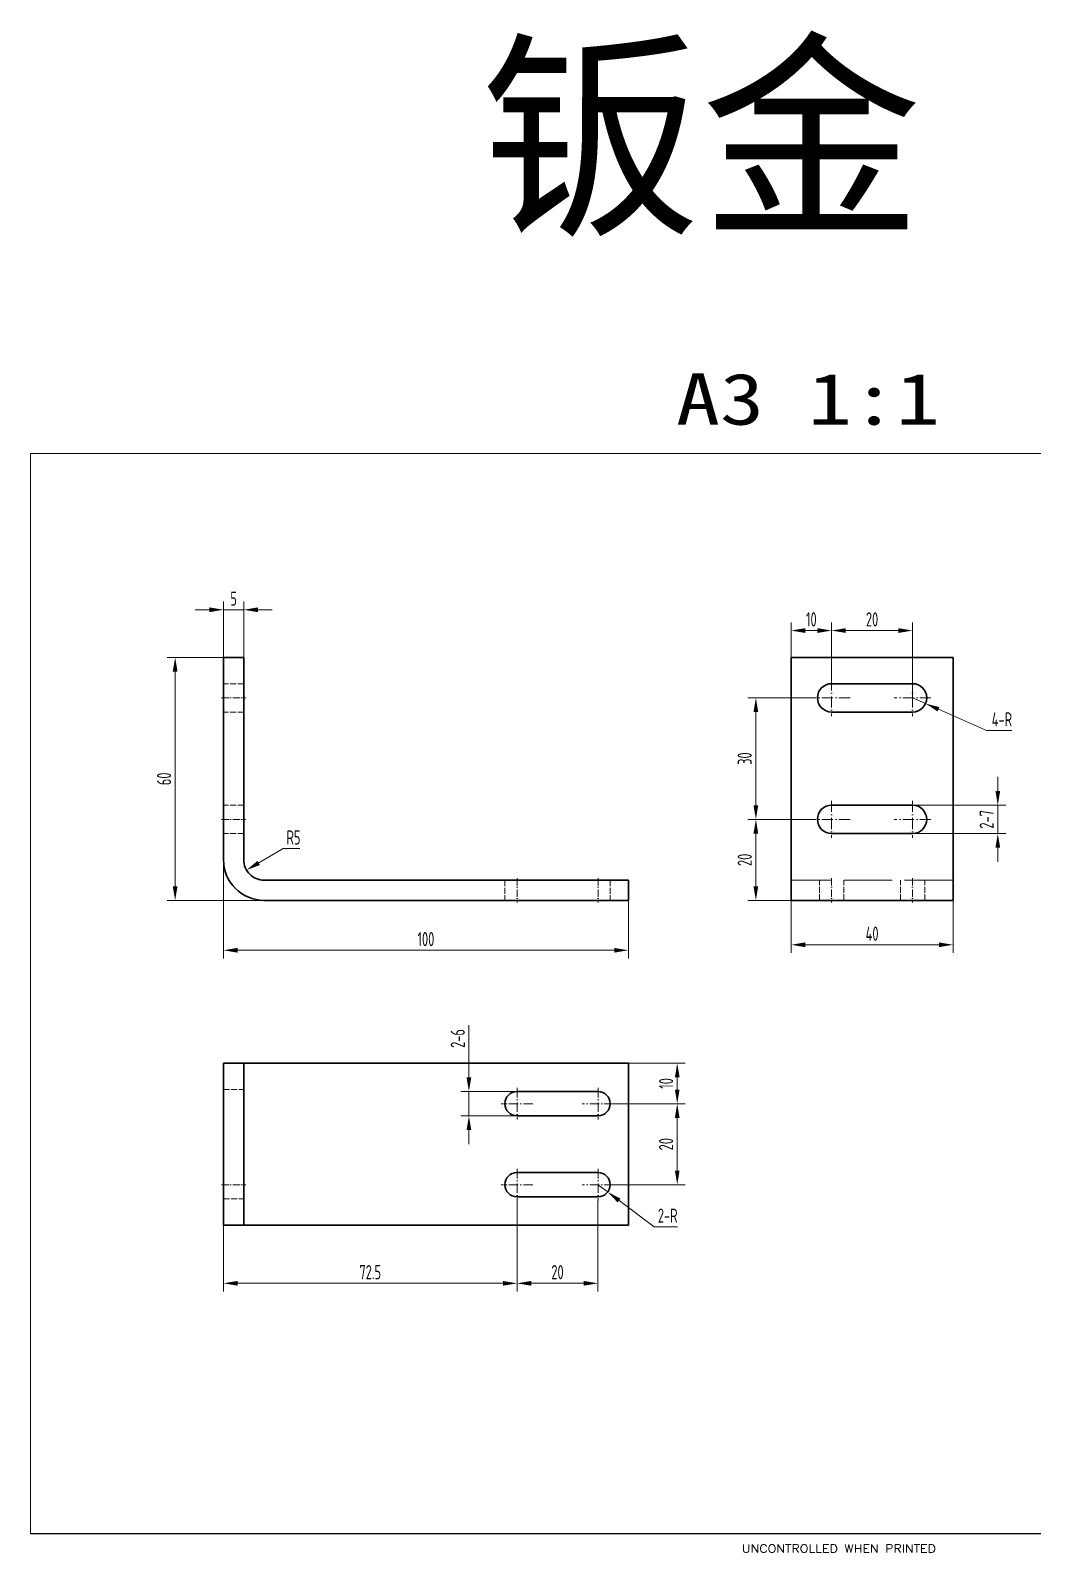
# Model space of a CAD drawing. Header units: inches. Extents: x 8574 to 12968, y 11160 to 11554.
# Drawn here: x 11219.1 to 11467.1, y 11161.4 to 11537.3 of the extents above; entities that cross this region are included whole.
import ezdxf

# ---------------------------------------------------------------- set-up
doc = ezdxf.new("R2010")
doc.units = ezdxf.units.IN
doc.header["$MEASUREMENT"] = 0
for name, pattern in [('AM_ISO02W050', [7.5, 6, -1.5]), ('AM_ISO08W050', [18, 12, -1.5, 3, -1.5]), ('DASHDOT', [18.5, 12, -3, 0.5, -3]), ('DASHED', [15, 12, -3])]:
    doc.linetypes.add(name, pattern=pattern)
for name, color, linetype, lineweight in [('123', 1, 'Continuous', 18), ('AM_7', 4, 'AM_ISO08W050', 25), ('AM_HID', 7, 'AM_ISO02W050', 25), ('AM_VIS', 1, 'Continuous', 50), ('尺寸', 3, 'Continuous', 20)]:
    doc.layers.add(name, color=color, linetype=linetype, lineweight=lineweight)
doc.layers.add('254', color=7, linetype='Continuous', true_color=0xffffff)
doc.styles.add('blockfont', font='simplex.shx')
doc.styles.add('hztxt', font='ISOCP.SHX', dxfattribs={"width": 0.707, "bigfont": 'hztxt.shx'})
doc.styles.add('leroy', font='simplex.shx')
doc.dimstyles.new('cbwee1-1$0', dxfattribs={"dimtxt": 3.5, "dimasz": 3.5, "dimexe": 2, "dimexo": 0, "dimgap": 1, "dimtad": 1, "dimdsep": 46, "dimtxsty": 'hztxt', "dimcen": 0, "dimclrd": 256, "dimclre": 256, "dimclrt": 256, "dimazin": 2, "dimtp": 0.1, "dimtm": 0.1, "dimtfac": 0.71, "dimtmove": 0, "dimatfit": 3, "dimfxl": 0, "dimlwd": 20, "dimlwe": 20, "dimarcsym": 0})
doc.dimstyles.new('cbwee1-1$4', dxfattribs={"dimtxt": 3.5, "dimasz": 3.5, "dimexe": 2, "dimexo": 0, "dimgap": 1, "dimtad": 1, "dimtih": 1, "dimtoh": 1, "dimdsep": 46, "dimtxsty": 'hztxt', "dimcen": 0, "dimclrd": 256, "dimclre": 256, "dimclrt": 256, "dimazin": 2, "dimtp": 0.1, "dimtm": 0.1, "dimtfac": 0.71, "dimtmove": 0, "dimatfit": 3, "dimfxl": 0, "dimlwd": 20, "dimlwe": 20, "dimarcsym": 0})

# ---------------------------------------------------------------- blocks, each defined once
blk = doc.blocks.new('sfsdt4654yuej')
at = {"layer": '254', "color": 4, "linetype": 'Continuous', "lineweight": 13, "char_height": 1.7747, "attachment_point": 7, "line_spacing_factor": 0.903614, "style": 'blockfont'}
for s, insert in [('\\W1.1929;THIS MATERIAL IS THE PROPERTY OF OPEL AUTO-', (6070.56, 3525.15)), ('\\W1.1469;TO USE SUCH MATERIAL FOR ANY PURPOSE OTHER', (6070.56, 3519.81)), ('\\W1.1861;MOBILE CORPORATION. NO RIGHTS ARE GRANTED', (6070.56, 3522.47)), ('\\W1.2217;THAN FURNISHING OF SERVICES AND SUPPLIES.', (6070.56, 3517.13))]:
    blk.add_mtext(s, dxfattribs=dict(at, insert=insert))
blk = doc.blocks.new('qewe345467juynj')
at = {"layer": '254', "color": 4, "linetype": 'Continuous', "lineweight": 13}
for p, q in [((6091.03, 3511.72), (6091.92, 3511.72)), ((6091.03, 3511.72), (6091.03, 3511.28)), ((6091.03, 3511.28), (6091.39, 3511.28)), ((6091.39, 3508.66), (6091.39, 3511.28)), ((6091.73, 3510.67), (6092.65, 3508.65)), ((6091.73, 3508.66), (6091.73, 3510.67)), ((6091.92, 3511.72), (6093.01, 3509.31)), ((6092.65, 3511.72), (6094.01, 3511.72)), ((6092.65, 3511.72), (6092.65, 3511.28)), ((6092.65, 3511.28), (6092.99, 3511.28)), ((6092.99, 3511.28), (6093.38, 3510.54)), ((6093.01, 3509.31), (6093.01, 3511.24)), ((6093.38, 3510.54), (6093.72, 3509.89)), ((6093.38, 3509.29), (6093.38, 3510.54)), ((6093.72, 3511.2), (6093.72, 3511.28)), ((6093.72, 3511.28), (6094.01, 3511.28)), ((6093.72, 3511.2), (6094.08, 3510.53)), ((6094.01, 3511.72), (6094.01, 3511.28)), ((6094.46, 3511.2), (6094.08, 3510.53)), ((6094.18, 3511.72), (6094.18, 3511.28)), ((6094.18, 3511.72), (6095.34, 3511.72)), ((6094.18, 3511.28), (6094.46, 3511.28)), ((6095, 3511.28), (6094.31, 3510.09)), ((6094.31, 3510.09), (6095.06, 3508.66)), ((6094.46, 3511.2), (6094.46, 3511.28)), ((6095, 3511.28), (6095.34, 3511.28)), ((6095.34, 3511.72), (6095.34, 3511.28)), ((6091.39, 3508.66), (6091.03, 3508.66)), ((6091.03, 3508.66), (6091.03, 3508.22)), ((6091.03, 3508.22), (6092.1, 3508.22)), ((6092.1, 3508.66), (6091.73, 3508.66)), ((6092.1, 3508.22), (6092.1, 3508.66)), ((6092.65, 3508.65), (6092.84, 3508.22)), ((6092.65, 3508.65), (6092.65, 3508.22)), ((6092.65, 3508.22), (6093.81, 3508.22)), ((6092.84, 3508.22), (6093.38, 3508.22)), ((6093.72, 3509.89), (6093.38, 3509.29)), ((6093.38, 3508.22), (6093.38, 3509.29)), ((6093.95, 3509.46), (6093.53, 3508.74)), ((6093.53, 3508.66), (6093.53, 3508.74)), ((6093.53, 3508.66), (6093.81, 3508.66)), ((6093.81, 3508.66), (6093.81, 3508.22)), ((6093.95, 3509.46), (6094.32, 3508.75)), ((6094.01, 3508.66), (6094.01, 3508.22)), ((6094.01, 3508.66), (6094.32, 3508.66)), ((6094.01, 3508.22), (6095.34, 3508.22)), ((6094.32, 3508.66), (6094.32, 3508.75)), ((6095.06, 3508.66), (6095.34, 3508.66)), ((6095.34, 3508.66), (6095.34, 3508.22)), ((6088.72, 3505.25), (6088.72, 3506.16)), ((6088.72, 3506.16), (6097.54, 3506.16)), ((6088.72, 3505.25), (6097.54, 3505.25)), ((6097.54, 3505.25), (6097.54, 3506.16))]:
    blk.add_line(p, q, dxfattribs=at)
for centre, major_axis, start_param, end_param in [((6093.13, 3473.45), (0, 40.41), 6.168449, 6.397922), ((6121.66, 3505.16), (0, 40.74), 1.362215, 1.513648), ((6115.47, 3510.01), (0, 31.49), 1.490581, 1.651011), ((6093.13, 3496.19), (0, 16.78), 6.054099, 6.512271), ((6071.61, 3510.01), (0, 30.49), 4.629531, 4.795247), ((6065.45, 3505.3), (0, 39.67), 4.767492, 4.923017), ((6092.1, 3510.95), (0, 5.42), 2.26349, 2.654149), ((6093.13, 3523.73), (0, 16.69), 2.911206, 3.37198), ((6094.21, 3510.87), (0, 5.33), 3.625513, 4.023219)]:
    blk.add_ellipse(centre, major_axis=major_axis, ratio=0.81, start_param=start_param, end_param=end_param, dxfattribs=at)
for points, knots in [([(6072.58, 3509.95), (6072.63, 3510.01), (6072.67, 3510.07), (6072.71, 3510.12), (6072.74, 3510.15), (6072.76, 3510.17)], [0, 0, 0.269143, 0.520022, 0.73619, 0.901343, 1, 1]), ([(6072.76, 3510.17), (6072.79, 3510.18), (6072.85, 3510.18), (6072.92, 3510.19), (6073.01, 3510.19), (6073.11, 3510.19), (6073.23, 3510.2)], [0, 0, 0.061091, 0.176811, 0.338125, 0.535506, 0.759343, 1, 1]), ([(6073.23, 3510.2), (6073.64, 3510.2), (6073.67, 3510.35)], [0, 0, 0.716642, 1, 1]), ([(6073.67, 3510.35), (6073.74, 3510.58), (6073.82, 3510.81), (6073.92, 3511.05), (6074.05, 3511.3), (6074.19, 3511.53), (6074.34, 3511.76), (6074.5, 3511.97), (6074.67, 3512.17)], [0, 0, 0.111378, 0.230664, 0.355972, 0.485263, 0.616424, 0.747323, 0.875856, 1, 1]), ([(6074.27, 3510.27), (6074.26, 3510.2), (6076.99, 3510.19)], [0, 0, 0.027534, 1, 1]), ([(6074.56, 3510.96), (6074.49, 3510.83), (6074.44, 3510.7), (6074.38, 3510.58), (6074.34, 3510.46), (6074.3, 3510.36), (6074.27, 3510.27)], [0, 0, 0.18649, 0.374795, 0.557596, 0.727567, 0.877421, 1, 1]), ([(6076.67, 3512.76), (6076.38, 3512.64), (6076.09, 3512.5), (6075.82, 3512.34), (6075.56, 3512.15), (6075.32, 3511.95), (6075.09, 3511.72), (6074.89, 3511.48), (6074.71, 3511.23), (6074.56, 3510.96)], [0, 0, 0.11099, 0.222376, 0.334052, 0.445852, 0.557577, 0.669022, 0.779997, 0.890351, 1, 1]), ([(6074.67, 3512.17), (6074.92, 3512.41), (6075.17, 3512.63), (6075.45, 3512.83), (6075.73, 3513), (6076.02, 3513.15), (6076.32, 3513.28), (6076.63, 3513.38), (6076.95, 3513.45), (6077.27, 3513.51), (6077.6, 3513.54), (6077.93, 3513.54), (6078.26, 3513.52), (6078.59, 3513.47), (6078.92, 3513.39), (6079.25, 3513.29)], [0, 0, 0.068755, 0.136595, 0.203684, 0.270176, 0.336212, 0.401927, 0.46745, 0.532903, 0.598412, 0.6641, 0.730096, 0.796536, 0.863562, 0.931328, 1, 1]), ([(6078.75, 3512.81), (6078.46, 3512.88), (6078.16, 3512.92), (6077.85, 3512.94), (6077.55, 3512.93), (6077.25, 3512.9), (6076.96, 3512.84), (6076.67, 3512.76)], [0, 0, 0.143949, 0.287722, 0.431217, 0.574309, 0.716867, 0.858784, 1, 1]), ([(6076.99, 3510.19), (6077.62, 3510.19), (6078.14, 3510.19), (6078.57, 3510.18), (6078.75, 3510.18), (6078.91, 3510.18), (6079.05, 3510.18), (6079.18, 3510.18), (6079.29, 3510.18), (6079.38, 3510.18), (6079.46, 3510.17), (6079.53, 3510.17), (6079.58, 3510.17), (6079.63, 3510.17), (6079.66, 3510.16), (6079.69, 3510.16), (6079.71, 3510.15), (6079.72, 3510.15), (6079.73, 3510.14), (6079.73, 3510.14), (6079.74, 3510.13), (6079.74, 3510.13)], [0, 0, 0.22615, 0.415033, 0.570013, 0.635842, 0.694457, 0.74628, 0.791731, 0.831231, 0.865202, 0.894065, 0.918244, 0.938161, 0.954242, 0.966916, 0.976619, 0.983799, 0.988929, 0.992535, 0.995218, 0.99758, 1, 1]), ([(6081.31, 3510.37), (6081.2, 3510.66), (6081.07, 3510.93), (6080.92, 3511.2), (6080.75, 3511.45), (6080.55, 3511.69), (6080.34, 3511.91), (6080.1, 3512.11), (6079.86, 3512.3), (6079.6, 3512.46), (6079.33, 3512.6), (6079.04, 3512.72), (6078.75, 3512.81)], [0, 0, 0.082426, 0.165172, 0.248273, 0.331704, 0.415396, 0.499247, 0.583142, 0.666965, 0.750615, 0.834015, 0.917134, 1, 1]), ([(6079.74, 3510.13), (6079.74, 3510.11), (6079.72, 3510.09), (6079.7, 3510.06), (6079.66, 3510.03), (6079.61, 3509.99), (6079.54, 3509.94), (6079.45, 3509.88), (6079.35, 3509.8), (6079.22, 3509.71), (6079.07, 3509.61)], [0, 0, 0.018365, 0.046816, 0.089459, 0.149197, 0.228535, 0.329827, 0.455365, 0.607411, 0.78821, 1, 1]), ([(6079.25, 3513.29), (6079.54, 3513.17), (6079.83, 3513.03), (6080.11, 3512.87), (6080.37, 3512.68), (6080.62, 3512.48), (6080.86, 3512.26), (6081.07, 3512.02), (6081.27, 3511.76), (6081.45, 3511.5), (6081.61, 3511.22), (6081.75, 3510.93), (6081.86, 3510.62)], [0, 0, 0.08295, 0.16603, 0.24927, 0.332668, 0.416191, 0.499787, 0.583395, 0.666954, 0.750414, 0.833739, 0.916924, 1, 1]), ([(6081.48, 3509.07), (6081.49, 3509.18), (6081.49, 3509.3), (6081.48, 3509.44), (6081.47, 3509.59), (6081.45, 3509.75), (6081.42, 3509.91), (6081.39, 3510.07), (6081.35, 3510.23), (6081.31, 3510.37)], [0, 0, 0.077068, 0.169919, 0.275614, 0.391015, 0.512892, 0.637985, 0.763026, 0.884765, 1, 1]), ([(6081.86, 3510.62), (6081.92, 3510.45), (6081.96, 3510.28), (6082, 3510.13), (6082.02, 3509.97), (6082.04, 3509.8), (6082.06, 3509.62), (6082.07, 3509.42)], [0, 0, 0.150667, 0.287747, 0.41777, 0.547377, 0.683237, 0.83195, 1, 1]), ([(6072.88, 3509.66), (6072.75, 3509.66), (6072.65, 3509.67), (6072.57, 3509.68), (6072.52, 3509.7), (6072.49, 3509.71), (6072.47, 3509.74), (6072.48, 3509.78), (6072.5, 3509.82), (6072.53, 3509.88), (6072.58, 3509.95)], [0, 0, 0.191055, 0.343107, 0.459006, 0.542332, 0.59915, 0.643151, 0.695954, 0.770642, 0.871504, 1, 1]), ([(6073.39, 3509.62), (6073.34, 3509.63), (6073.27, 3509.63), (6073.18, 3509.64), (6073.08, 3509.65), (6072.98, 3509.65), (6072.88, 3509.66)], [0, 0, 0.099968, 0.239556, 0.409066, 0.598787, 0.799003, 1, 1]), ([(6073.39, 3509.62), (6073.53, 3509.61), (6073.54, 3509.13)], [0, 0, 0.230846, 1, 1]), ([(6073.62, 3508.4), (6073.59, 3508.54), (6073.57, 3508.71), (6073.56, 3508.91), (6073.54, 3509.13)], [0, 0, 0.196985, 0.426021, 0.692099, 1, 1]), ([(6077.46, 3505), (6077.11, 3505.05), (6076.77, 3505.12), (6076.44, 3505.22), (6076.12, 3505.34), (6075.81, 3505.49), (6075.52, 3505.66), (6075.25, 3505.85), (6074.98, 3506.06), (6074.74, 3506.29), (6074.52, 3506.55), (6074.31, 3506.82), (6074.13, 3507.1), (6073.96, 3507.41), (6073.82, 3507.72), (6073.71, 3508.06), (6073.62, 3508.4)], [0, 0, 0.064169, 0.127503, 0.190172, 0.252329, 0.314107, 0.37563, 0.437008, 0.498344, 0.559738, 0.621286, 0.68309, 0.745255, 0.807895, 0.871136, 0.935119, 1, 1]), ([(6074.15, 3509.57), (6074.14, 3509.55), (6074.14, 3509.51), (6074.14, 3509.45), (6074.14, 3509.37), (6074.14, 3509.28), (6074.14, 3509.19), (6074.15, 3509.09), (6074.15, 3508.99), (6074.16, 3508.89), (6074.17, 3508.8), (6074.18, 3508.72), (6074.19, 3508.65)], [0, 0, 0.022134, 0.067885, 0.133978, 0.21659, 0.311809, 0.415695, 0.5243, 0.633672, 0.739861, 0.838926, 0.926936, 1, 1]), ([(6077.15, 3509.39), (6077.13, 3509.39), (6077.07, 3509.39), (6077, 3509.4), (6076.9, 3509.41), (6076.79, 3509.41), (6076.66, 3509.42), (6076.52, 3509.43), (6076.21, 3509.45), (6075.87, 3509.47), (6075.52, 3509.49), (6075.17, 3509.51), (6074.85, 3509.53), (6074.71, 3509.54), (6074.57, 3509.55), (6074.45, 3509.55), (6074.35, 3509.56), (6074.27, 3509.56), (6074.2, 3509.57), (6074.16, 3509.57), (6074.15, 3509.57)], [0, 0, 0.009598, 0.027188, 0.052061, 0.083504, 0.120807, 0.163256, 0.210138, 0.314356, 0.42776, 0.544649, 0.659324, 0.766085, 0.814716, 0.85923, 0.898916, 0.933061, 0.960953, 0.981879, 0.995129, 1, 1]), ([(6074.19, 3508.65), (6074.25, 3508.37), (6074.33, 3508.09), (6074.44, 3507.81), (6074.57, 3507.55), (6074.72, 3507.3), (6074.89, 3507.05), (6075.07, 3506.83), (6075.27, 3506.62), (6075.49, 3506.43)], [0, 0, 0.11021, 0.221366, 0.33321, 0.445425, 0.557661, 0.669558, 0.780773, 0.890999, 1, 1]), ([(6075.49, 3506.43), (6075.74, 3506.24), (6076.01, 3506.08), (6076.28, 3505.94), (6076.56, 3505.82), (6076.84, 3505.73), (6077.14, 3505.66), (6077.43, 3505.61), (6077.73, 3505.59), (6078.03, 3505.6), (6078.33, 3505.63)], [0, 0, 0.103605, 0.205747, 0.306667, 0.406608, 0.505813, 0.604534, 0.70303, 0.801576, 0.900462, 1, 1]), ([(6075.87, 3508.4), (6075.88, 3508.41), (6075.9, 3508.44), (6075.93, 3508.47), (6075.99, 3508.52), (6076.06, 3508.57), (6076.15, 3508.64), (6076.26, 3508.72), (6076.39, 3508.81), (6076.54, 3508.91)], [0, 0, 0.019146, 0.057134, 0.116724, 0.199396, 0.306377, 0.438817, 0.597835, 0.784531, 1, 1]), ([(6078.62, 3508.34), (6077.99, 3508.35), (6077.46, 3508.35), (6077.03, 3508.35), (6076.84, 3508.35), (6076.68, 3508.35), (6076.54, 3508.35), (6076.41, 3508.36), (6076.3, 3508.36), (6076.21, 3508.36), (6076.13, 3508.36), (6076.06, 3508.36), (6076.01, 3508.37), (6075.97, 3508.37), (6075.93, 3508.37), (6075.91, 3508.38), (6075.89, 3508.38), (6075.88, 3508.39), (6075.87, 3508.39), (6075.87, 3508.4)], [0, 0, 0.229373, 0.42074, 0.577523, 0.644015, 0.703144, 0.755338, 0.801026, 0.840635, 0.874594, 0.903333, 0.92728, 0.946867, 0.962526, 0.974697, 0.983822, 0.990363, 0.994821, 0.997785, 1, 1]), ([(6076.54, 3508.91), (6076.7, 3509.02), (6076.83, 3509.12), (6076.94, 3509.2), (6077.03, 3509.27), (6077.1, 3509.32), (6077.14, 3509.35), (6077.16, 3509.38), (6077.15, 3509.39)], [0, 0, 0.249101, 0.460974, 0.636325, 0.775874, 0.880374, 0.950669, 0.988029, 1, 1]), ([(6078.33, 3505.63), (6078.64, 3505.69), (6078.94, 3505.78), (6079.23, 3505.89), (6079.51, 3506.03), (6079.78, 3506.18), (6080.03, 3506.36), (6080.27, 3506.56), (6080.49, 3506.78), (6080.69, 3507.01), (6080.87, 3507.26), (6081.03, 3507.52), (6081.17, 3507.8), (6081.29, 3508.09)], [0, 0, 0.077903, 0.15537, 0.232531, 0.309478, 0.386275, 0.462964, 0.539574, 0.616133, 0.692673, 0.769241, 0.84591, 0.922782, 1, 1]), ([(6079.07, 3509.61), (6078.93, 3509.52), (6078.81, 3509.43), (6078.71, 3509.36), (6078.63, 3509.31), (6078.57, 3509.26), (6078.52, 3509.23), (6078.49, 3509.2), (6078.47, 3509.18), (6078.46, 3509.17), (6078.46, 3509.16), (6078.47, 3509.15), (6078.49, 3509.15), (6078.51, 3509.15)], [0, 0, 0.209815, 0.387203, 0.53455, 0.654247, 0.74869, 0.820301, 0.871555, 0.90509, 0.924167, 0.935232, 0.949789, 0.971663, 1, 1]), ([(6078.51, 3509.15), (6078.54, 3509.14), (6078.6, 3509.14), (6078.8, 3509.13), (6079.08, 3509.11), (6079.42, 3509.09), (6079.82, 3509.06), (6080.02, 3509.05)], [0, 0, 0.02091, 0.060553, 0.189727, 0.3749, 0.603451, 0.862758, 1, 1]), ([(6081.35, 3508.32), (6081.34, 3508.32), (6081.3, 3508.32), (6081.23, 3508.32), (6081.14, 3508.32), (6081.02, 3508.33), (6080.88, 3508.33), (6080.73, 3508.33), (6080.55, 3508.33), (6080.35, 3508.34), (6080.14, 3508.34), (6079.92, 3508.34), (6079.43, 3508.34), (6078.9, 3508.34), (6078.62, 3508.34)], [0, 0, 0.005258, 0.020502, 0.045257, 0.079015, 0.121264, 0.171495, 0.229194, 0.293848, 0.364947, 0.441976, 0.524423, 0.703524, 0.898148, 1, 1]), ([(6081.92, 3508.09), (6081.8, 3507.75), (6081.66, 3507.43), (6081.5, 3507.11), (6081.31, 3506.82), (6081.09, 3506.54), (6080.86, 3506.28), (6080.6, 3506.03), (6080.32, 3505.81), (6080.03, 3505.61), (6079.72, 3505.44)], [0, 0, 0.10035, 0.200408, 0.300289, 0.400076, 0.499828, 0.599595, 0.699424, 0.799376, 0.89953, 1, 1]), ([(6080.02, 3509.05), (6080.21, 3509.03), (6080.57, 3509.01), (6080.88, 3508.99), (6081.14, 3508.97), (6081.32, 3508.96), (6081.39, 3508.96), (6081.43, 3508.95), (6081.44, 3508.95)], [0, 0, 0.133506, 0.384088, 0.604663, 0.785508, 0.9169, 0.961013, 0.989119, 1, 1]), ([(6081.29, 3508.09), (6081.31, 3508.17), (6081.33, 3508.24), (6081.35, 3508.29), (6081.35, 3508.32)], [0, 0, 0.35945, 0.667691, 0.892031, 1, 1]), ([(6081.44, 3508.95), (6081.45, 3508.96), (6081.46, 3508.99), (6081.47, 3509.03), (6081.48, 3509.07)], [0, 0, 0.095053, 0.309113, 0.62069, 1, 1]), ([(6081.92, 3508.09), (6081.99, 3508.32), (6082.86, 3508.35), (6083.01, 3508.55)], [0, 0, 0.179528, 0.822363, 1, 1]), ([(6082.07, 3509.42), (6082.08, 3508.93), (6082.25, 3508.91)], [0, 0, 0.741727, 1, 1]), ([(6082.25, 3508.91), (6082.32, 3508.9), (6082.42, 3508.9), (6082.52, 3508.89), (6082.64, 3508.88), (6082.75, 3508.88)], [0, 0, 0.140529, 0.32758, 0.544374, 0.77411, 1, 1]), ([(6082.75, 3508.88), (6082.88, 3508.87), (6082.97, 3508.86), (6083.05, 3508.85), (6083.1, 3508.83), (6083.13, 3508.82), (6083.15, 3508.8), (6083.15, 3508.77)], [0, 0, 0.281802, 0.503225, 0.671086, 0.792901, 0.878047, 0.940507, 1, 1]), ([(6083.15, 3508.77), (6083.15, 3508.75), (6083.13, 3508.72), (6083.09, 3508.67), (6083.05, 3508.61), (6083.01, 3508.55)], [0, 0, 0.078782, 0.234052, 0.450313, 0.711148, 1, 1]), ([(6079.72, 3505.44), (6079.42, 3505.31), (6079.1, 3505.19), (6078.78, 3505.11), (6078.45, 3505.04), (6078.11, 3505), (6077.78, 3504.99), (6077.46, 3505)], [0, 0, 0.141241, 0.28464, 0.429265, 0.574114, 0.718167, 0.860433, 1, 1])]:
    blk.add_open_spline(points, degree=1, knots=knots, dxfattribs=at)
at = {"layer": '254', "color": 4, "linetype": 'Continuous', "lineweight": 13, "insert": (6102.77, 3507.67), "char_height": 2.5, "attachment_point": 7, "line_spacing_factor": 0.903614, "style": 'blockfont'}
blk.add_mtext('\\W1.2721;OPEL Automobile', dxfattribs=at)
blk = doc.blocks.new('lingjiantuA4-1')
at = {"layer": '254', "color": 5, "linetype": 'Continuous', "lineweight": 18}
for p, q in [((3852.88, 11893.1), (4259.25, 11893.1)), ((3852.88, 11626.4), (3852.88, 11893.1)), ((4172.6, 11626.4), (4172.6, 11893.1)), ((4259.25, 11893.1), (4259.25, 11626.4)), ((4172.6, 11886.83), (4172.6, 11861.43)), ((4172.59, 11742.38), (4259.25, 11742.38)), ((4182.12, 11722.33), (4182.12, 11742.38)), ((4191.64, 11722.33), (4191.64, 11742.38)), ((4241.15, 11722.33), (4241.15, 11742.38)), ((4250.28, 11722.33), (4250.28, 11742.38)), ((4172.59, 11737.62), (4259.25, 11737.62)), ((4172.59, 11732.86), (4259.25, 11732.86)), ((4172.57, 11722.33), (4259.25, 11722.33)), ((4172.57, 11716.84), (4259.23, 11716.84)), ((4177.4, 11715.24), (4173.85, 11712.76)), ((4177.4, 11712.76), (4177.4, 11715.24)), ((4201.46, 11716.84), (4201.46, 11711.16)), ((4206.28, 11715.24), (4202.74, 11715.24)), ((4202.74, 11715.24), (4202.74, 11712.76)), ((4206.28, 11715.24), (4202.74, 11712.76)), ((4206.28, 11712.76), (4206.28, 11715.24)), ((4230.36, 11716.84), (4230.36, 11711.16)), ((4172.57, 11711.16), (4259.25, 11711.16)), ((4173.85, 11712.76), (4177.4, 11712.76)), ((4172.57, 11705.49), (4259.25, 11705.49)), ((4206.14, 11702.76), (4206.14, 11699.04)), ((4209.88, 11702.76), (4206.14, 11702.76)), ((4209.88, 11702.76), (4209.88, 11699.04)), ((4206.14, 11699.04), (4209.88, 11699.04)), ((4259.23, 11697.1), (4172.57, 11697.1)), ((4259.25, 11687.78), (4172.59, 11687.78)), ((4259.25, 11687.78), (4172.59, 11687.78)), ((4259.25, 11678.47), (4172.59, 11678.47)), ((4259.25, 11665.77), (4172.59, 11665.77)), ((4259.25, 11653.07), (4172.59, 11653.07)), ((4259.25, 11639.1), (4172.59, 11639.1)), ((4240.2, 11639.1), (4240.2, 11626.4)), ((4259.25, 11626.4), (3852.88, 11626.4))]:
    blk.add_line(p, q, dxfattribs=at)
at = {"layer": '254', "color": 7, "linetype": 'Continuous', "lineweight": 18}
for p, q in [((4172.6, 11893.1), (4183.81, 11893.1)), ((4183.81, 11893.1), (4194.9, 11893.1)), ((4194.9, 11893.1), (4209.27, 11893.1)), ((4209.27, 11893.1), (4259.25, 11893.1)), ((4172.6, 11886.75), (4183.81, 11886.75)), ((4172.6, 11883.57), (4183.81, 11883.57)), ((4183.81, 11886.75), (4194.9, 11886.75)), ((4183.81, 11883.57), (4194.9, 11883.57)), ((4183.81, 11883.57), (4183.81, 11880.66)), ((4194.9, 11886.75), (4209.27, 11886.75)), ((4194.9, 11886.75), (4194.9, 11883.57)), ((4194.9, 11883.57), (4194.9, 11880.66)), ((4209.27, 11886.75), (4259.25, 11886.75)), ((4209.27, 11886.75), (4209.27, 11883.57)), ((4209.27, 11883.57), (4209.27, 11880.66))]:
    blk.add_line(p, q, dxfattribs=at)
at = {"layer": '254', "color": 172, "linetype": 'Continuous', "lineweight": 18}
blk.add_line((4215.91, 11705.49), (4215.9, 11697.1), dxfattribs=at)
at = {"layer": '尺寸', "color": 2}
for name in ['sfsdt4654yuej', 'qewe345467juynj']:
    blk.add_blockref(name, (-1895.04, 8149.81), dxfattribs=at)
at = {"layer": '254', "color": 4, "linetype": 'Continuous', "lineweight": 13, "line_spacing_factor": 0.903614, "style": 'blockfont'}
for s, insert, char_height, attachment_point in [('\\W1.2129;THIS B/M IS FOR ONE DETAIL ONLY', (4215.92, 11889.93), 2.1779, 5), ('\\W1.2440;SUB DETAIL', (4183.75, 11885.16), 1.4923, 5), ('\\W1.2383;MATERIAL', (4202.09, 11883.71), 1.4923, 5), ('\\W1.1891;PATTERN STOCK SIZE OR OTHER SPEC.', (4234.26, 11883.71), 1.3444, 5), ('\\W1.1081;NUMBER', (4178.2, 11882.12), 1.4923, 5), ("\\W1.3202;REQ'D", (4189.36, 11882.12), 1.4923, 5), ('\\W1.1973;RELEASED', (4205.98, 11733.86), 1.7747, 7), ('\\W1.1952;DESCRIPTION OF CHANGE', (4194.82, 11725.45), 1.7747, 7), ('\\W1.0198;DATE', (4243.41, 11727.21), 1.4923, 7), ('\\W1.0020; BY', (4243.41, 11724.97), 1.4923, 7), ('\\W1.0020;CKR', (4252.6, 11724.92), 1.4923, 7), ('\\W1.0198;DATE', (4252.6, 11727.16), 1.4923, 7), ('\\W1.0546;BURN TEMPLATE', (4179.64, 11713.01), 1.2369, 7), ('\\W1.0228;ONE MAKES TWO', (4208.53, 11713.01), 1.2369, 7), ('\\W1.1644;SHOWN ON:', (4173.89, 11708.02), 1.7747, 7), ('\\W1.3392;SHT. NO.', (4231.36, 11708.01), 1.7478, 7), ('\\W1.1590;TOOL HAS', (4181.75, 11701.42), 1.9763, 7), ('\\W1.1491;BEEN CHECKED', (4177.33, 11698.39), 1.9763, 7), ('\\W1.2864;REV. LEVEL', (4220.62, 11699.85), 1.9763, 7), ('\\W1.1860;DESIGN SOURCE', (4173.54, 11684.33), 1.7747, 7), ('\\W1.1384;TOOL NAME', (4173.71, 11648.63), 1.7747, 7), ('\\W1.2362;\\Q360.0;\\T0.81;ORDER NO OR TOOL I.D.', (4173.56, 11635.04), 2.032, 7), ('\\W1.2999;SHT. #', (4241.82, 11635.21), 2.0301, 7), ('\\W1.2469;OF', (4247.83, 11629.23), 2.0301, 7), ('\\W1.1578;UNCONTROLLED WHEN PRINTED', (4028.59, 11621.72), 1.9763, 7)]:
    blk.add_mtext(s, dxfattribs=dict(at, insert=insert, char_height=char_height, attachment_point=attachment_point))
at = {"layer": '254', "color": 4, "linetype": 'Continuous', "lineweight": 13, "char_height": 1.2369, "attachment_point": 7, "rotation": 90, "line_spacing_factor": 0.903614, "style": 'blockfont'}
for s, insert in [('\\W1.3202;FUNC.', (4177.5, 11723.53)), ('\\W1.1173;CHANGE', (4179.4, 11723.53)), ('\\W1.1457;RECORD', (4186.97, 11723.29)), ('\\W1.1173;CHANGE', (4188.88, 11723.29))]:
    blk.add_mtext(s, dxfattribs=dict(at, insert=insert))
blk = doc.blocks.new('OB-A4')
at = {"layer": '尺寸', "color": 237}
blk.add_lwpolyline([(0, 0.66), (406.37, 0.66), (406.37, -266.05), (0, -266.05)], close=True, dxfattribs=at)
blk = doc.blocks.new('*D182')
at = {"layer": 'Defpoints', "color": 0, "ltscale": 0.5}
for p in [(11271.75, 11394.22), (11266.75, 11382.47), (11271.75, 11382.47)]:
    blk.add_point(p, dxfattribs=at)
at = {"layer": '尺寸', "lineweight": 20, "ltscale": 0.5}
for p, q in [((11266.75, 11382.47), (11266.75, 11396.22)), ((11271.75, 11382.47), (11271.75, 11396.22)), ((11263.25, 11394.22), (11259.75, 11394.22)), ((11266.75, 11394.22), (11271.75, 11394.22)), ((11275.25, 11394.22), (11278.75, 11394.22))]:
    blk.add_line(p, q, dxfattribs=at)
at = {"layer": '尺寸', "ltscale": 0.5}
for points in [[(11263.25, 11394.8), (11263.25, 11393.63), (11266.75, 11394.22)], [(11275.25, 11394.8), (11275.25, 11393.63), (11271.75, 11394.22)]]:
    blk.add_solid(points, dxfattribs=at)
at = {"layer": '尺寸', "ltscale": 0.5, "insert": (11269.25, 11396.97), "char_height": 3.5, "attachment_point": 5, "style": 'hztxt'}
blk.add_mtext('5', dxfattribs=at)
blk = doc.blocks.new('*D183')
at = {"layer": 'Defpoints', "color": 0, "ltscale": 0.5}
for p in [(11266.75, 11382.47), (11254.81, 11322.47), (11276.75, 11322.47)]:
    blk.add_point(p, dxfattribs=at)
at = {"layer": '尺寸', "lineweight": 20, "ltscale": 0.5}
for p, q in [((11266.75, 11382.47), (11252.81, 11382.47)), ((11254.81, 11378.97), (11254.81, 11325.97)), ((11276.75, 11322.47), (11252.81, 11322.47))]:
    blk.add_line(p, q, dxfattribs=at)
at = {"layer": '尺寸', "ltscale": 0.5}
for points in [[(11254.22, 11378.97), (11255.39, 11378.97), (11254.81, 11382.47)], [(11254.22, 11325.97), (11255.39, 11325.97), (11254.81, 11322.47)]]:
    blk.add_solid(points, dxfattribs=at)
at = {"layer": '尺寸', "ltscale": 0.5, "insert": (11252.06, 11352.47), "char_height": 3.5, "attachment_point": 5, "rotation": 90, "style": 'hztxt'}
blk.add_mtext('60', dxfattribs=at)
blk = doc.blocks.new('*D184')
at = {"layer": 'Defpoints', "color": 0, "ltscale": 0.5}
for p in [(11266.75, 11332.47), (11366.75, 11322.47), (11266.75, 11310.15)]:
    blk.add_point(p, dxfattribs=at)
at = {"layer": '尺寸', "lineweight": 20, "ltscale": 0.5}
for p, q in [((11266.75, 11332.47), (11266.75, 11308.15)), ((11366.75, 11322.47), (11366.75, 11308.15)), ((11363.25, 11310.15), (11270.25, 11310.15))]:
    blk.add_line(p, q, dxfattribs=at)
at = {"layer": '尺寸', "ltscale": 0.5}
for points in [[(11270.25, 11310.73), (11270.25, 11309.56), (11266.75, 11310.15)], [(11363.25, 11310.73), (11363.25, 11309.56), (11366.75, 11310.15)]]:
    blk.add_solid(points, dxfattribs=at)
at = {"layer": '尺寸', "ltscale": 0.5, "insert": (11316.75, 11312.9), "char_height": 3.5, "attachment_point": 5, "style": 'hztxt'}
blk.add_mtext('100', dxfattribs=at)
blk = doc.blocks.new('*D185')
at = {"layer": 'Defpoints', "color": 0, "ltscale": 0.5}
for p in [(11276.75, 11332.47), (11272.44, 11329.95)]:
    blk.add_point(p, dxfattribs=at)
at = {"layer": '尺寸', "linetype": 'ByBlock', "lineweight": 20, "ltscale": 0.5}
for p, q in [((11281.5, 11335.25), (11275.46, 11331.71)), ((11285.57, 11335.25), (11281.5, 11335.25))]:
    blk.add_line(p, q, dxfattribs=at)
at = {"layer": '尺寸', "ltscale": 0.5}
blk.add_solid([(11275.17, 11332.22), (11275.75, 11331.21), (11272.44, 11329.95)], dxfattribs=at)
at = {"layer": '尺寸', "ltscale": 0.5, "insert": (11284.04, 11338), "char_height": 3.5, "attachment_point": 5, "style": 'hztxt'}
blk.add_mtext('R5', dxfattribs=at)
blk = doc.blocks.new('*D186')
at = {"layer": 'Defpoints', "color": 0, "ltscale": 0.5}
for p in [(11412.4, 11372.47), (11398.25, 11342.47), (11412.4, 11342.47)]:
    blk.add_point(p, dxfattribs=at)
at = {"layer": '尺寸', "lineweight": 20, "ltscale": 0.5}
for p, q in [((11412.4, 11372.47), (11396.25, 11372.47)), ((11398.25, 11368.97), (11398.25, 11345.97)), ((11412.4, 11342.47), (11396.25, 11342.47))]:
    blk.add_line(p, q, dxfattribs=at)
at = {"layer": '尺寸', "ltscale": 0.5}
for points in [[(11397.66, 11368.97), (11398.83, 11368.97), (11398.25, 11372.47)], [(11397.66, 11345.97), (11398.83, 11345.97), (11398.25, 11342.47)]]:
    blk.add_solid(points, dxfattribs=at)
at = {"layer": '尺寸', "ltscale": 0.5, "insert": (11395.5, 11357.47), "char_height": 3.5, "attachment_point": 5, "rotation": 90, "style": 'hztxt'}
blk.add_mtext('30', dxfattribs=at)
blk = doc.blocks.new('*D187')
at = {"layer": 'Defpoints', "color": 0, "ltscale": 0.5}
for p in [(11412.4, 11342.47), (11398.25, 11322.47), (11406.95, 11322.47)]:
    blk.add_point(p, dxfattribs=at)
at = {"layer": '尺寸', "lineweight": 20, "ltscale": 0.5}
for p, q in [((11412.4, 11342.47), (11396.25, 11342.47)), ((11398.25, 11338.97), (11398.25, 11325.97)), ((11406.95, 11322.47), (11396.25, 11322.47))]:
    blk.add_line(p, q, dxfattribs=at)
at = {"layer": '尺寸', "ltscale": 0.5}
for points in [[(11397.66, 11338.97), (11398.83, 11338.97), (11398.25, 11342.47)], [(11397.66, 11325.97), (11398.83, 11325.97), (11398.25, 11322.47)]]:
    blk.add_solid(points, dxfattribs=at)
at = {"layer": '尺寸', "ltscale": 0.5, "insert": (11395.5, 11332.47), "char_height": 3.5, "attachment_point": 5, "rotation": 90, "style": 'hztxt'}
blk.add_mtext('20', dxfattribs=at)
blk = doc.blocks.new('*D188')
at = {"layer": 'Defpoints', "color": 0, "ltscale": 0.5}
for p in [(11436.95, 11345.97), (11436.95, 11338.97), (11458, 11338.97)]:
    blk.add_point(p, dxfattribs=at)
at = {"layer": '尺寸', "lineweight": 20, "ltscale": 0.5}
for p, q in [((11458, 11349.47), (11458, 11352.97)), ((11436.95, 11345.97), (11460, 11345.97)), ((11458, 11345.97), (11458, 11338.97)), ((11436.95, 11338.97), (11460, 11338.97)), ((11458, 11335.47), (11458, 11331.97))]:
    blk.add_line(p, q, dxfattribs=at)
at = {"layer": '尺寸', "ltscale": 0.5}
for points in [[(11457.42, 11349.47), (11458.59, 11349.47), (11458, 11345.97)], [(11457.42, 11335.47), (11458.59, 11335.47), (11458, 11338.97)]]:
    blk.add_solid(points, dxfattribs=at)
at = {"layer": '尺寸', "ltscale": 0.5, "insert": (11455.25, 11342.47), "char_height": 3.5, "attachment_point": 5, "rotation": 90, "style": 'hztxt'}
blk.add_mtext('2-7', dxfattribs=at)
blk = doc.blocks.new('*D189')
at = {"layer": 'Defpoints', "color": 0, "ltscale": 0.5}
for p in [(11406.95, 11389.09), (11406.95, 11382.47), (11416.95, 11377.02)]:
    blk.add_point(p, dxfattribs=at)
at = {"layer": '尺寸', "lineweight": 20, "ltscale": 0.5}
for p, q in [((11406.95, 11382.47), (11406.95, 11391.09)), ((11416.95, 11377.02), (11416.95, 11391.09)), ((11413.45, 11389.09), (11410.45, 11389.09))]:
    blk.add_line(p, q, dxfattribs=at)
at = {"layer": '尺寸', "ltscale": 0.5}
for points in [[(11410.45, 11389.67), (11410.45, 11388.5), (11406.95, 11389.09)], [(11413.45, 11389.67), (11413.45, 11388.5), (11416.95, 11389.09)]]:
    blk.add_solid(points, dxfattribs=at)
at = {"layer": '尺寸', "ltscale": 0.5, "insert": (11411.95, 11391.84), "char_height": 3.5, "attachment_point": 5, "style": 'hztxt'}
blk.add_mtext('10', dxfattribs=at)
blk = doc.blocks.new('*D190')
at = {"layer": 'Defpoints', "color": 0, "ltscale": 0.5}
for p in [(11436.95, 11389.09), (11416.95, 11377.02), (11436.95, 11372.47)]:
    blk.add_point(p, dxfattribs=at)
at = {"layer": '尺寸', "lineweight": 20, "ltscale": 0.5}
for p, q in [((11416.95, 11377.02), (11416.95, 11391.09)), ((11436.95, 11372.47), (11436.95, 11391.09)), ((11420.45, 11389.09), (11433.45, 11389.09))]:
    blk.add_line(p, q, dxfattribs=at)
at = {"layer": '尺寸', "ltscale": 0.5}
for points in [[(11420.45, 11389.67), (11420.45, 11388.5), (11416.95, 11389.09)], [(11433.45, 11389.67), (11433.45, 11388.5), (11436.95, 11389.09)]]:
    blk.add_solid(points, dxfattribs=at)
at = {"layer": '尺寸', "ltscale": 0.5, "insert": (11426.95, 11391.84), "char_height": 3.5, "attachment_point": 5, "style": 'hztxt'}
blk.add_mtext('20', dxfattribs=at)
blk = doc.blocks.new('*D191')
at = {"layer": 'Defpoints', "color": 0, "ltscale": 0.5}
for p in [(11406.95, 11322.47), (11446.95, 11322.47), (11446.95, 11311.5)]:
    blk.add_point(p, dxfattribs=at)
at = {"layer": '尺寸', "lineweight": 20, "ltscale": 0.5}
for p, q in [((11406.95, 11322.47), (11406.95, 11309.5)), ((11446.95, 11322.47), (11446.95, 11309.5)), ((11410.45, 11311.5), (11443.45, 11311.5))]:
    blk.add_line(p, q, dxfattribs=at)
at = {"layer": '尺寸', "ltscale": 0.5}
for points in [[(11410.45, 11312.09), (11410.45, 11310.92), (11406.95, 11311.5)], [(11443.45, 11312.09), (11443.45, 11310.92), (11446.95, 11311.5)]]:
    blk.add_solid(points, dxfattribs=at)
at = {"layer": '尺寸', "ltscale": 0.5, "insert": (11426.95, 11314.25), "char_height": 3.5, "attachment_point": 5, "style": 'hztxt'}
blk.add_mtext('40', dxfattribs=at)
blk = doc.blocks.new('*D145')
at = {"layer": 'Defpoints', "color": 0, "ltscale": 0.5}
for p in [(11436.95, 11372.47), (11440.16, 11371.06)]:
    blk.add_point(p, dxfattribs=at)
at = {"layer": '尺寸', "linetype": 'ByBlock', "lineweight": 20, "ltscale": 0.5}
for p, q in [((11436.95, 11372.47), (11440.16, 11371.06)), ((11455.25, 11364.39), (11443.36, 11369.64)), ((11461.5, 11364.39), (11455.25, 11364.39))]:
    blk.add_line(p, q, dxfattribs=at)
at = {"layer": '尺寸', "ltscale": 0.5}
blk.add_solid([(11443.59, 11370.18), (11443.12, 11369.11), (11440.16, 11371.06)], dxfattribs=at)
at = {"layer": '尺寸', "ltscale": 0.5, "insert": (11459.02, 11367.14), "char_height": 3.5, "attachment_point": 5, "style": 'hztxt'}
blk.add_mtext('4-R', dxfattribs=at)
blk = doc.blocks.new('*D192')
at = {"layer": 'Defpoints', "color": 0, "ltscale": 0.5}
for p in [(11366.75, 11282.27), (11378.82, 11282.27), (11363.15, 11272.27)]:
    blk.add_point(p, dxfattribs=at)
at = {"layer": '尺寸', "lineweight": 20, "ltscale": 0.5}
for p, q in [((11366.75, 11282.27), (11380.82, 11282.27)), ((11378.82, 11275.77), (11378.82, 11278.77)), ((11363.15, 11272.27), (11380.82, 11272.27))]:
    blk.add_line(p, q, dxfattribs=at)
at = {"layer": '尺寸', "ltscale": 0.5}
for points in [[(11378.24, 11278.77), (11379.41, 11278.77), (11378.82, 11282.27)], [(11378.24, 11275.77), (11379.41, 11275.77), (11378.82, 11272.27)]]:
    blk.add_solid(points, dxfattribs=at)
at = {"layer": '尺寸', "ltscale": 0.5, "insert": (11376.07, 11277.27), "char_height": 3.5, "attachment_point": 5, "rotation": 90, "style": 'hztxt'}
blk.add_mtext('10', dxfattribs=at)
blk = doc.blocks.new('*D193')
at = {"layer": 'Defpoints', "color": 0, "ltscale": 0.5}
for p in [(11363.15, 11272.27), (11363.15, 11252.27), (11378.82, 11252.27)]:
    blk.add_point(p, dxfattribs=at)
at = {"layer": '尺寸', "lineweight": 20, "ltscale": 0.5}
for p, q in [((11363.15, 11272.27), (11380.82, 11272.27)), ((11378.82, 11268.77), (11378.82, 11255.77)), ((11363.15, 11252.27), (11380.82, 11252.27))]:
    blk.add_line(p, q, dxfattribs=at)
at = {"layer": '尺寸', "ltscale": 0.5}
for points in [[(11378.24, 11268.77), (11379.41, 11268.77), (11378.82, 11272.27)], [(11378.24, 11255.77), (11379.41, 11255.77), (11378.82, 11252.27)]]:
    blk.add_solid(points, dxfattribs=at)
at = {"layer": '尺寸', "ltscale": 0.5, "insert": (11376.07, 11262.27), "char_height": 3.5, "attachment_point": 5, "rotation": 90, "style": 'hztxt'}
blk.add_mtext('20', dxfattribs=at)
blk = doc.blocks.new('*D194')
at = {"layer": 'Defpoints', "color": 0, "ltscale": 0.5}
for p in [(11339.25, 11248.37), (11359.25, 11248.37), (11359.25, 11227.92)]:
    blk.add_point(p, dxfattribs=at)
at = {"layer": '尺寸', "lineweight": 20, "ltscale": 0.5}
for p, q in [((11339.25, 11248.37), (11339.25, 11225.92)), ((11359.25, 11248.37), (11359.25, 11225.92)), ((11342.75, 11227.92), (11355.75, 11227.92))]:
    blk.add_line(p, q, dxfattribs=at)
at = {"layer": '尺寸', "ltscale": 0.5}
for points in [[(11342.75, 11228.5), (11342.75, 11227.34), (11339.25, 11227.92)], [(11355.75, 11228.5), (11355.75, 11227.34), (11359.25, 11227.92)]]:
    blk.add_solid(points, dxfattribs=at)
at = {"layer": '尺寸', "ltscale": 0.5, "insert": (11349.25, 11230.67), "char_height": 3.5, "attachment_point": 5, "style": 'hztxt'}
blk.add_mtext('20', dxfattribs=at)
blk = doc.blocks.new('*D195')
at = {"layer": 'Defpoints', "color": 0, "ltscale": 0.5}
for p in [(11339.25, 11248.37), (11266.75, 11242.27), (11266.75, 11227.92)]:
    blk.add_point(p, dxfattribs=at)
at = {"layer": '尺寸', "lineweight": 20, "ltscale": 0.5}
for p, q in [((11339.25, 11248.37), (11339.25, 11225.92)), ((11266.75, 11242.27), (11266.75, 11225.92)), ((11335.75, 11227.92), (11270.25, 11227.92))]:
    blk.add_line(p, q, dxfattribs=at)
at = {"layer": '尺寸', "ltscale": 0.5}
for points in [[(11270.25, 11228.5), (11270.25, 11227.34), (11266.75, 11227.92)], [(11335.75, 11228.5), (11335.75, 11227.34), (11339.25, 11227.92)]]:
    blk.add_solid(points, dxfattribs=at)
at = {"layer": '尺寸', "ltscale": 0.5, "insert": (11303, 11230.67), "char_height": 3.5, "attachment_point": 5, "style": 'hztxt'}
blk.add_mtext('72.5', dxfattribs=at)
blk = doc.blocks.new('*D196')
at = {"layer": 'Defpoints', "color": 0, "ltscale": 0.5}
for p in [(11327.37, 11275.27), (11339.25, 11275.27), (11339.25, 11269.27)]:
    blk.add_point(p, dxfattribs=at)
at = {"layer": '尺寸', "lineweight": 20, "ltscale": 0.5}
for p, q in [((11327.37, 11278.77), (11327.37, 11291.69)), ((11339.25, 11275.27), (11325.37, 11275.27)), ((11327.37, 11269.27), (11327.37, 11275.27)), ((11339.25, 11269.27), (11325.37, 11269.27)), ((11327.37, 11265.77), (11327.37, 11262.27))]:
    blk.add_line(p, q, dxfattribs=at)
at = {"layer": '尺寸', "ltscale": 0.5}
for points in [[(11326.79, 11278.77), (11327.95, 11278.77), (11327.37, 11275.27)], [(11326.79, 11265.77), (11327.95, 11265.77), (11327.37, 11269.27)]]:
    blk.add_solid(points, dxfattribs=at)
at = {"layer": '尺寸', "ltscale": 0.5, "insert": (11324.62, 11288.37), "char_height": 3.5, "attachment_point": 5, "rotation": 90, "style": 'hztxt'}
blk.add_mtext('2-6', dxfattribs=at)
blk = doc.blocks.new('*D146')
at = {"layer": 'Defpoints', "color": 0, "ltscale": 0.5}
for p in [(11359.25, 11252.27), (11361.65, 11250.47)]:
    blk.add_point(p, dxfattribs=at)
at = {"layer": '尺寸', "linetype": 'ByBlock', "lineweight": 20, "ltscale": 0.5}
for p, q in [((11359.25, 11252.27), (11361.65, 11250.47)), ((11373.09, 11241.87), (11364.45, 11248.37)), ((11378.86, 11241.87), (11373.09, 11241.87))]:
    blk.add_line(p, q, dxfattribs=at)
at = {"layer": '尺寸', "ltscale": 0.5}
blk.add_solid([(11364.8, 11248.83), (11364.1, 11247.9), (11361.65, 11250.47)], dxfattribs=at)
at = {"layer": '尺寸', "ltscale": 0.5, "insert": (11376.47, 11244.62), "char_height": 3.5, "attachment_point": 5, "style": 'hztxt'}
blk.add_mtext('2-R', dxfattribs=at)

msp = doc.modelspace()

# ---------------------------------------------------------------- linework, layer by layer
at = {"layer": 'AM_7', "linetype": 'DASHDOT', "lineweight": 13, "ltscale": 0.227502}
for p, q in [((11416.954, 11377.022), (11416.954, 11367.922)), ((11436.954, 11377.022), (11436.954, 11367.922)), ((11416.954, 11347.022), (11416.954, 11337.922)), ((11436.954, 11347.022), (11436.954, 11337.922))]:
    msp.add_line(p, q, dxfattribs=at)
at = {"layer": 'AM_7', "linetype": 'DASHDOT', "lineweight": 13, "ltscale": 0.15}
for p, q in [((11266.255, 11372.472), (11272.255, 11372.472)), ((11266.255, 11342.472), (11272.255, 11342.472)), ((11266.255, 11252.272), (11272.255, 11252.272))]:
    msp.add_line(p, q, dxfattribs=at)
at = {"layer": 'AM_7', "linetype": 'DASHDOT', "lineweight": 13, "ltscale": 0.227539}
for p, q in [((11421.505, 11372.472), (11412.403, 11372.472)), ((11441.505, 11372.472), (11432.403, 11372.472)), ((11421.505, 11342.472), (11412.403, 11342.472)), ((11441.505, 11342.472), (11432.403, 11342.472))]:
    msp.add_line(p, q, dxfattribs=at)
at = {"layer": 'AM_7', "linetype": 'DASHDOT', "lineweight": 13, "ltscale": 0.150012}
for p, q in [((11339.255, 11327.972), (11339.255, 11321.972)), ((11359.255, 11327.972), (11359.255, 11321.972)), ((11416.954, 11327.972), (11416.954, 11321.972)), ((11436.954, 11327.972), (11436.954, 11321.972))]:
    msp.add_line(p, q, dxfattribs=at)
at = {"layer": 'AM_7', "linetype": 'DASHDOT', "lineweight": 13, "ltscale": 0.195001}
for p, q in [((11339.255, 11276.172), (11339.255, 11268.372)), ((11359.255, 11276.172), (11359.255, 11268.372)), ((11339.255, 11256.172), (11339.255, 11248.372)), ((11359.255, 11256.172), (11359.255, 11248.372))]:
    msp.add_line(p, q, dxfattribs=at)
at = {"layer": 'AM_7', "linetype": 'DASHDOT', "lineweight": 13, "ltscale": 0.19502}
for p, q in [((11343.155, 11272.272), (11335.354, 11272.272)), ((11363.155, 11272.272), (11355.354, 11272.272)), ((11343.155, 11252.272), (11335.354, 11252.272)), ((11363.155, 11252.272), (11355.354, 11252.272))]:
    msp.add_line(p, q, dxfattribs=at)
at = {"layer": 'AM_HID', "linetype": 'DASHED', "lineweight": 13, "ltscale": 0.125}
for p, q in [((11271.755, 11375.972), (11266.755, 11375.972)), ((11271.755, 11368.972), (11266.755, 11368.972)), ((11271.755, 11345.972), (11266.755, 11345.972)), ((11271.755, 11338.972), (11266.755, 11338.972)), ((11336.255, 11327.472), (11336.255, 11322.472)), ((11336.255, 11327.472), (11336.255, 11322.472)), ((11362.255, 11327.472), (11362.255, 11322.472)), ((11362.255, 11327.472), (11362.255, 11322.472)), ((11413.954, 11322.472), (11413.954, 11327.472)), ((11419.954, 11322.472), (11419.954, 11327.472)), ((11433.954, 11322.472), (11433.954, 11327.472)), ((11439.954, 11322.472), (11439.954, 11327.472)), ((11266.755, 11275.772), (11271.755, 11275.772)), ((11266.755, 11275.772), (11271.755, 11275.772)), ((11266.755, 11248.772), (11271.755, 11248.772)), ((11266.755, 11248.772), (11271.755, 11248.772))]:
    msp.add_line(p, q, dxfattribs=at)
at = {"layer": 'AM_HID', "linetype": 'DASHED', "lineweight": 13}
msp.add_line((11446.954, 11327.472), (11406.954, 11327.472), dxfattribs=at)
at = {"layer": 'AM_VIS', "lineweight": 35}
for p, q in [((11266.755, 11332.472), (11266.755, 11382.472)), ((11271.755, 11382.472), (11271.755, 11332.472)), ((11446.954, 11382.472), (11406.954, 11382.472)), ((11406.954, 11332.472), (11406.954, 11382.472)), ((11446.954, 11332.472), (11446.954, 11382.472)), ((11436.954, 11375.972), (11416.954, 11375.972)), ((11416.954, 11368.972), (11436.954, 11368.972)), ((11436.954, 11345.972), (11416.954, 11345.972)), ((11416.954, 11338.972), (11436.954, 11338.972)), ((11276.755, 11327.472), (11366.755, 11327.472)), ((11366.755, 11322.472), (11276.755, 11322.472)), ((11446.954, 11322.472), (11406.954, 11322.472)), ((11266.755, 11242.272), (11266.755, 11282.272)), ((11271.755, 11242.272), (11271.755, 11282.272)), ((11276.755, 11282.272), (11366.755, 11282.272)), ((11366.755, 11242.272), (11366.755, 11282.272)), ((11359.255, 11275.272), (11339.255, 11275.272)), ((11339.255, 11269.272), (11359.255, 11269.272)), ((11359.255, 11255.272), (11339.255, 11255.272)), ((11339.255, 11249.272), (11359.255, 11249.272)), ((11276.755, 11242.272), (11366.755, 11242.272))]:
    msp.add_line(p, q, dxfattribs=at)
at = {"layer": 'AM_VIS', "lineweight": 35, "ltscale": 0.125}
for p, q in [((11266.755, 11382.472), (11271.755, 11382.472)), ((11366.755, 11327.472), (11366.755, 11322.472)), ((11266.755, 11282.272), (11271.755, 11282.272)), ((11276.755, 11282.272), (11271.755, 11282.272)), ((11266.755, 11242.272), (11271.755, 11242.272)), ((11276.755, 11242.272), (11271.755, 11242.272))]:
    msp.add_line(p, q, dxfattribs=at)
at = {"layer": 'AM_VIS', "lineweight": 35, "ltscale": 0.25}
for p, q in [((11406.954, 11332.472), (11406.954, 11322.472)), ((11446.954, 11332.472), (11446.954, 11322.472))]:
    msp.add_line(p, q, dxfattribs=at)
at = {"layer": 'AM_VIS', "lineweight": 35}
for centre, radius, start, end in [((11416.954, 11372.472), 3.5, 90, 270), ((11436.954, 11372.472), 3.5, 270, 90), ((11416.954, 11342.472), 3.5, 90, 270), ((11436.954, 11342.472), 3.5, 270, 90), ((11276.755, 11332.472), 10, 179.99999, 270), ((11276.755, 11332.472), 5, 179.99999, 270), ((11339.255, 11272.272), 3, 90, 270), ((11359.255, 11272.272), 3, 270, 90), ((11339.255, 11252.272), 3, 90, 270), ((11359.255, 11252.272), 3, 270, 90)]:
    msp.add_arc(centre, radius, start, end, dxfattribs=at)

# ---------------------------------------------------------------- block references
at = {"layer": '254'}
msp.add_blockref('lingjiantuA4-1', (7366.184, -460.278), dxfattribs=at)
at = {"layer": '尺寸', "color": 3}
msp.add_blockref('OB-A4', (11219.063, 11432.159), dxfattribs=at)

# ---------------------------------------------------------------- texts
at = {"layer": '123', "color": 1, "insert": (11378.53, 11439.689), "char_height": 12.7, "attachment_point": 7, "line_spacing_factor": 0.903614, "style": 'leroy'}
msp.add_mtext('{\\fSimSun|b0|i0|c134|p2;\\W1.2578;A3 1:1}', dxfattribs=at)
at = {"layer": '尺寸', "ltscale": 0.5, "insert": (11330.171, 11530.931), "char_height": 40, "width": 178.57435, "attachment_point": 1}
msp.add_mtext('{\\fSimSun|b0|i0|c134|p2;钣金}', dxfattribs=at)

# ---------------------------------------------------------------- dimensions: what is measured, and where the dimension line sits
at = {"layer": '尺寸', "ltscale": 0.5}
for base, p1, p2, picture, middle in [((11271.755, 11394.218), (11266.755, 11382.472), (11271.755, 11382.472), '*D182', (11269.255, 11396.968)), ((11406.954, 11389.086), (11416.954, 11377.022), (11406.954, 11382.472), '*D189', (11411.954, 11391.836)), ((11436.954, 11389.086), (11416.954, 11377.022), (11436.954, 11372.472), '*D190', (11426.954, 11391.836)), ((11266.755, 11310.147), (11366.755, 11322.472), (11266.755, 11332.472), '*D184', (11316.755, 11312.897)), ((11446.954, 11311.502), (11406.954, 11322.472), (11446.954, 11322.472), '*D191', (11426.954, 11314.252)), ((11266.755, 11227.919), (11339.255, 11248.372), (11266.755, 11242.272), '*D195', (11303.005, 11230.67)), ((11359.255, 11227.919), (11339.255, 11248.372), (11359.255, 11248.372), '*D194', (11349.255, 11230.67))]:
    dim = msp.add_linear_dim(base=base, p1=p1, p2=p2, dimstyle='cbwee1-1$0', dxfattribs=at)
    dim.commit()
    dim.dimension.update_dxf_attribs({"geometry": picture, "text_midpoint": middle})
for base, p1, p2, picture, middle in [((11254.805, 11322.472), (11266.755, 11382.472), (11276.755, 11322.472), '*D183', (11252.055, 11352.472)), ((11398.247, 11342.472), (11412.403, 11372.472), (11412.403, 11342.472), '*D186', (11395.497, 11357.472)), ((11398.247, 11322.472), (11412.403, 11342.472), (11406.954, 11322.472), '*D187', (11395.497, 11332.472)), ((11378.824, 11282.272), (11363.155, 11272.272), (11366.755, 11282.272), '*D192', (11376.074, 11277.272)), ((11378.824, 11252.272), (11363.155, 11272.272), (11363.155, 11252.272), '*D193', (11376.073, 11262.272))]:
    dim = msp.add_linear_dim(base=base, p1=p1, p2=p2, angle=90, dimstyle='cbwee1-1$0', dxfattribs=at)
    dim.commit()
    dim.dimension.update_dxf_attribs({"geometry": picture, "text_midpoint": middle})
for center, mpoint, text, picture, middle in [((11436.954, 11372.472), (11440.155, 11371.058), '4-R', '*D145', (11459.021, 11364.392)), ((11359.255, 11252.272), (11361.653, 11250.47), '2-R', '*D146', (11376.475, 11241.872))]:
    dim = msp.add_radius_dim(center=center, mpoint=mpoint, text=text, dimstyle='cbwee1-1$4', dxfattribs=at)
    dim.commit()
    dim.dimension.update_dxf_attribs({"geometry": picture, "text_midpoint": middle, "dimtype": 164})
dim = msp.add_linear_dim(base=(11458.002, 11338.972), p1=(11436.954, 11345.972), p2=(11436.954, 11338.972), angle=90, text='2-7', dimstyle='cbwee1-1$0', dxfattribs=at)
dim.commit()
dim.dimension.update_dxf_attribs({"geometry": '*D188', "text_midpoint": (11455.252, 11342.472)})
dim = msp.add_radius_dim(center=(11276.755, 11332.472), mpoint=(11272.439, 11329.946), dimstyle='cbwee1-1$4', dxfattribs=at)
dim.commit()
dim.dimension.update_dxf_attribs({"geometry": '*D185', "text_midpoint": (11284.037, 11335.251), "dimtype": 164})
dim = msp.add_linear_dim(base=(11327.371, 11275.272), p1=(11339.255, 11269.272), p2=(11339.255, 11275.272), angle=90, dimstyle='cbwee1-1$0', override={"dimpost": '2-<>'}, dxfattribs=at)
dim.commit()
dim.dimension.update_dxf_attribs({"geometry": '*D196', "text_midpoint": (11327.371, 11288.373), "dimtype": 160})

doc.saveas('drawing.dxf')
